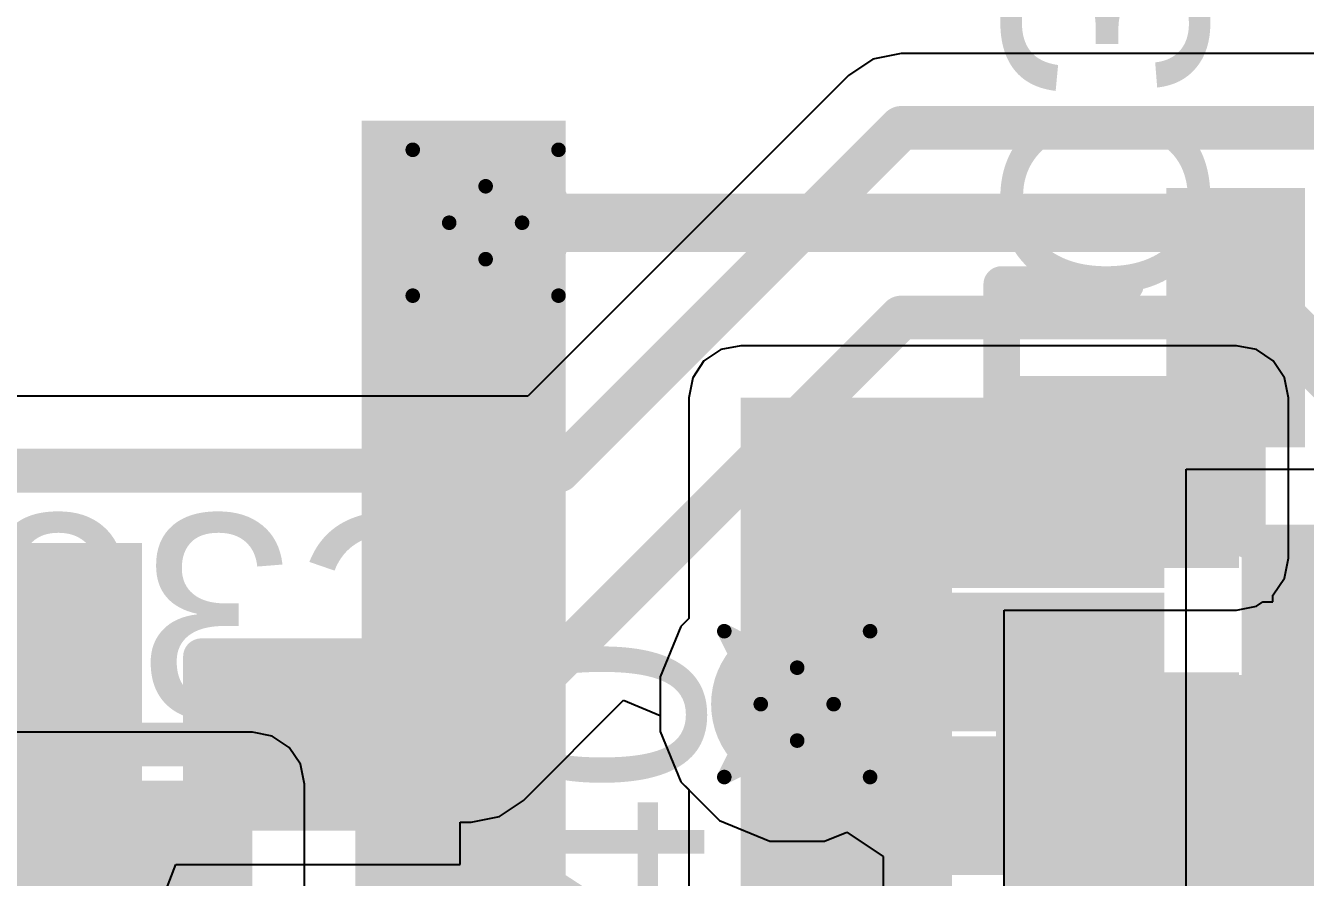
# Model space of a CAD drawing. Header units: inches. Extents: x -8 to 384, y -12 to 64.
# Drawn here: x 3.858 to 8.317, y 21.266 to 24.232 of the extents above; entities that cross this region are included whole.
import ezdxf

# ---------------------------------------------------------------- set-up
doc = ezdxf.new("R2010")
doc.units = ezdxf.units.IN
for name, color, linetype in [('Board_outline', 216, 'Continuous'), ('Bottom Layer', 5, 'Continuous'), ('Bottom Overlay', 54, 'Continuous'), ('Bottom Paste', 16, 'Continuous'), ('Bottom Solder', 6, 'Continuous'), ('Drill Drawing', 1, 'Continuous'), ('Top Layer', 1, 'Continuous'), ('Top Overlay', 2, 'Continuous'), ('Top Paste', 8, 'Continuous'), ('Top Solder', 216, 'Continuous'), ('Via Holes', 16, 'Continuous')]:
    doc.layers.add(name, color=color, linetype=linetype)
doc.styles.add('Arial', font='', dxfattribs={"height": 0.2})
doc.styles.get('Arial').set_extended_font_data('Arial')

# ---------------------------------------------------------------- blocks, each defined once
blk = doc.blocks.new('XC32M4_32_000_F12NLDT_7')
at = {"layer": 'Top Layer'}
for points in [[(-1.8, 1.45), (-0.5, 1.45), (-0.5, 0.25), (-1.8, 0.25)], [(0.5, 1.45), (1.8, 1.45), (1.8, 0.25), (0.5, 0.25)], [(-1.8, -0.25), (-0.5, -0.25), (-0.5, -1.45), (-1.8, -1.45)], [(0.5, -0.25), (1.8, -0.25), (1.8, -1.45), (0.5, -1.45)]]:
    blk.add_hatch(color=1, dxfattribs=at).paths.add_polyline_path(points)
at = {"layer": 'Top Paste'}
for points in [[(-1.8, 1.45), (-0.5, 1.45), (-0.5, 0.25), (-1.8, 0.25)], [(0.5, 1.45), (1.8, 1.45), (1.8, 0.25), (0.5, 0.25)], [(-1.8, -0.25), (-0.5, -0.25), (-0.5, -1.45), (-1.8, -1.45)], [(0.5, -0.25), (1.8, -0.25), (1.8, -1.45), (0.5, -1.45)]]:
    blk.add_hatch(color=8, dxfattribs=at).paths.add_polyline_path(points)
at = {"layer": 'Top Solder'}
for points in [[(-1.9016, 1.5516), (-0.3984, 1.5516), (-0.3984, 0.1484), (-1.9016, 0.1484)], [(0.3984, 1.5516), (1.9016, 1.5516), (1.9016, 0.1484), (0.3984, 0.1484)], [(-1.9016, -0.1484), (-0.3984, -0.1484), (-0.3984, -1.5516), (-1.9016, -1.5516)], [(0.3984, -0.1484), (1.9016, -0.1484), (1.9016, -1.5516), (0.3984, -1.5516)]]:
    blk.add_hatch(color=216, dxfattribs=at).paths.add_polyline_path(points)
at = {"layer": 'Top Overlay'}
for points in [[(-0.2024, 1.2954, 0.127, 0.127, 0), (0.204, 1.2954, 0.127, 0.127, 0)], [(-1.6502, -0.0508, 0.127, 0.127, 0), (-1.6502, 0.0762, 0.127, 0.127, 0)], [(1.6264, -0.0508, 0.127, 0.127, 0), (1.6264, 0.0762, 0.127, 0.127, 0)], [(-0.2024, -1.2954, 0.127, 0.127, 0), (0.204, -1.2954, 0.127, 0.127, 0)]]:
    blk.add_lwpolyline(points, format="xyseb", dxfattribs=at)
for points in [[(-0.2341, 1.2954, 0.0635, 0.0635, 1), (-0.1706, 1.2954, 0.0635, 0.0635, 1)], [(0.1723, 1.2954, 0.0635, 0.0635, 1), (0.2358, 1.2954, 0.0635, 0.0635, 1)], [(-1.6819, 0.0762, 0.0635, 0.0635, 1), (-1.6184, 0.0762, 0.0635, 0.0635, 1)], [(1.5947, 0.0762, 0.0635, 0.0635, 1), (1.6582, 0.0762, 0.0635, 0.0635, 1)], [(-1.6819, -0.0508, 0.0635, 0.0635, 1), (-1.6184, -0.0508, 0.0635, 0.0635, 1)], [(1.5947, -0.0508, 0.0635, 0.0635, 1), (1.6582, -0.0508, 0.0635, 0.0635, 1)], [(-2.0566, -0.9906, 0.254, 0.254, 1), (-2.1582, -0.9906, 0.254, 0.254, 1)], [(-2.2217, -0.9906, 0.127, 0.127, 1), (-2.0947, -0.9906, 0.127, 0.127, 1)], [(-2.1201, -0.9906, 0.127, 0.127, 1), (-1.9931, -0.9906, 0.127, 0.127, 1)], [(-0.2341, -1.2954, 0.0635, 0.0635, 1), (-0.1706, -1.2954, 0.0635, 0.0635, 1)], [(0.1723, -1.2954, 0.0635, 0.0635, 1), (0.2358, -1.2954, 0.0635, 0.0635, 1)]]:
    blk.add_lwpolyline(points, format="xyseb", close=True, dxfattribs=at)
blk = doc.blocks.new('C___0402_22')
at = {"layer": 'Top Layer'}
for points in [[(-0.6985, -0.3175), (-0.6985, 0.3175), (-0.2413, 0.3175), (-0.2413, -0.3175)], [(0.2413, -0.3175), (0.2413, 0.3175), (0.6985, 0.3175), (0.6985, -0.3175)]]:
    blk.add_hatch(color=1, dxfattribs=at).paths.add_polyline_path(points)
at = {"layer": 'Top Paste'}
for points in [[(-0.6985, -0.3175), (-0.6985, 0.3175), (-0.2413, 0.3175), (-0.2413, -0.3175)], [(0.2413, -0.3175), (0.2413, 0.3175), (0.6985, 0.3175), (0.6985, -0.3175)]]:
    blk.add_hatch(color=8, dxfattribs=at).paths.add_polyline_path(points)
at = {"layer": 'Top Solder'}
for points in [[(-0.7585, -0.3775), (-0.7585, 0.3775), (-0.1813, 0.3775), (-0.1813, -0.3775)], [(0.1813, -0.3775), (0.1813, 0.3775), (0.7585, 0.3775), (0.7585, -0.3775)]]:
    blk.add_hatch(color=216, dxfattribs=at).paths.add_polyline_path(points)
at = {"layer": 'Top Overlay'}
for points in [[(-0.7874, 0.4064, 0.127, 0.127, 0), (-0.2794, 0.4064, 0.127, 0.127, 0)], [(-0.7874, 0.4064, 0.127, 0.127, 0), (-0.7874, -0.4064, 0.127, 0.127, 0)], [(0.2794, 0.4064, 0.127, 0.127, 0), (0.7874, 0.4064, 0.127, 0.127, 0)], [(0.7874, 0.4064, 0.127, 0.127, 0), (0.7874, -0.4064, 0.127, 0.127, 0)], [(-0.7874, -0.4064, 0.127, 0.127, 0), (-0.2794, -0.4064, 0.127, 0.127, 0)], [(0.2794, -0.4064, 0.127, 0.127, 0), (0.7874, -0.4064, 0.127, 0.127, 0)]]:
    blk.add_lwpolyline(points, format="xyseb", dxfattribs=at)
for points in [[(-0.8191, 0.4064, 0.0635, 0.0635, 1), (-0.7556, 0.4064, 0.0635, 0.0635, 1)], [(-0.8191, 0.4064, 0.0635, 0.0635, 1), (-0.7556, 0.4064, 0.0635, 0.0635, 1)], [(-0.3111, 0.4064, 0.0635, 0.0635, 1), (-0.2477, 0.4064, 0.0635, 0.0635, 1)], [(0.2477, 0.4064, 0.0635, 0.0635, 1), (0.3111, 0.4064, 0.0635, 0.0635, 1)], [(0.7556, 0.4064, 0.0635, 0.0635, 1), (0.8191, 0.4064, 0.0635, 0.0635, 1)], [(0.7556, 0.4064, 0.0635, 0.0635, 1), (0.8191, 0.4064, 0.0635, 0.0635, 1)], [(-0.8191, -0.4064, 0.0635, 0.0635, 1), (-0.7556, -0.4064, 0.0635, 0.0635, 1)], [(-0.8191, -0.4064, 0.0635, 0.0635, 1), (-0.7556, -0.4064, 0.0635, 0.0635, 1)], [(-0.3111, -0.4064, 0.0635, 0.0635, 1), (-0.2477, -0.4064, 0.0635, 0.0635, 1)], [(0.2477, -0.4064, 0.0635, 0.0635, 1), (0.3111, -0.4064, 0.0635, 0.0635, 1)], [(0.7556, -0.4064, 0.0635, 0.0635, 1), (0.8191, -0.4064, 0.0635, 0.0635, 1)], [(0.7556, -0.4064, 0.0635, 0.0635, 1), (0.8191, -0.4064, 0.0635, 0.0635, 1)]]:
    blk.add_lwpolyline(points, format="xyseb", close=True, dxfattribs=at)
blk = doc.blocks.new('C___0402_B_32')
at = {"layer": 'Bottom Layer'}
for points in [[(-0.2413, 0.3175), (-0.2413, -0.3175), (-0.6985, -0.3175), (-0.6985, 0.3175)], [(0.6985, 0.3175), (0.6985, -0.3175), (0.2413, -0.3175), (0.2413, 0.3175)]]:
    blk.add_hatch(color=5, dxfattribs=at).paths.add_polyline_path(points)
at = {"layer": 'Bottom Paste'}
for points in [[(-0.2413, 0.3175), (-0.2413, -0.3175), (-0.6985, -0.3175), (-0.6985, 0.3175)], [(0.6985, 0.3175), (0.6985, -0.3175), (0.2413, -0.3175), (0.2413, 0.3175)]]:
    blk.add_hatch(color=16, dxfattribs=at).paths.add_polyline_path(points)
at = {"layer": 'Bottom Solder'}
for points in [[(-0.1813, 0.3775), (-0.1813, -0.3775), (-0.7585, -0.3775), (-0.7585, 0.3775)], [(0.7585, 0.3775), (0.7585, -0.3775), (0.1813, -0.3775), (0.1813, 0.3775)]]:
    blk.add_hatch(color=6, dxfattribs=at).paths.add_polyline_path(points)
at = {"layer": 'Bottom Overlay'}
for points in [[(-0.7874, -0.4064, 0.127, 0.127, 0), (-0.7874, 0.4064, 0.127, 0.127, 0)], [(-0.7874, 0.4064, 0.127, 0.127, 0), (-0.2794, 0.4064, 0.127, 0.127, 0)], [(0.2794, 0.4064, 0.127, 0.127, 0), (0.7874, 0.4064, 0.127, 0.127, 0)], [(0.7874, -0.4064, 0.127, 0.127, 0), (0.7874, 0.4064, 0.127, 0.127, 0)], [(-0.7874, -0.4064, 0.127, 0.127, 0), (-0.2794, -0.4064, 0.127, 0.127, 0)], [(0.2794, -0.4064, 0.127, 0.127, 0), (0.7874, -0.4064, 0.127, 0.127, 0)]]:
    blk.add_lwpolyline(points, format="xyseb", dxfattribs=at)
for points in [[(-0.8191, 0.4064, 0.0635, 0.0635, 1), (-0.7556, 0.4064, 0.0635, 0.0635, 1)], [(-0.8191, 0.4064, 0.0635, 0.0635, 1), (-0.7556, 0.4064, 0.0635, 0.0635, 1)], [(-0.3111, 0.4064, 0.0635, 0.0635, 1), (-0.2477, 0.4064, 0.0635, 0.0635, 1)], [(0.2477, 0.4064, 0.0635, 0.0635, 1), (0.3111, 0.4064, 0.0635, 0.0635, 1)], [(0.7556, 0.4064, 0.0635, 0.0635, 1), (0.8191, 0.4064, 0.0635, 0.0635, 1)], [(0.7556, 0.4064, 0.0635, 0.0635, 1), (0.8191, 0.4064, 0.0635, 0.0635, 1)], [(-0.8191, -0.4064, 0.0635, 0.0635, 1), (-0.7556, -0.4064, 0.0635, 0.0635, 1)], [(-0.8191, -0.4064, 0.0635, 0.0635, 1), (-0.7556, -0.4064, 0.0635, 0.0635, 1)], [(-0.3111, -0.4064, 0.0635, 0.0635, 1), (-0.2477, -0.4064, 0.0635, 0.0635, 1)], [(0.2477, -0.4064, 0.0635, 0.0635, 1), (0.3111, -0.4064, 0.0635, 0.0635, 1)], [(0.7556, -0.4064, 0.0635, 0.0635, 1), (0.8191, -0.4064, 0.0635, 0.0635, 1)], [(0.7556, -0.4064, 0.0635, 0.0635, 1), (0.8191, -0.4064, 0.0635, 0.0635, 1)]]:
    blk.add_lwpolyline(points, format="xyseb", close=True, dxfattribs=at)
blk = doc.blocks.new('32_QFN_44')
at = {"layer": 'Top Layer'}
for points in [[(0.8901, 2.1001), (0.6101, 2.1001), (0.6101, 2.8001), (0.8901, 2.8001)], [(1.3899, 2.1001), (1.1099, 2.1001), (1.1099, 2.8001), (1.3899, 2.8001)], [(1.8901, 2.1001), (1.6101, 2.1001), (1.6101, 2.8001), (1.8901, 2.8001)], [(2.1001, 1.6101), (2.1001, 1.8901), (2.8001, 1.8901), (2.8001, 1.6101)], [(1.627, -1.627), (-1.627, -1.627), (-1.627, 1.627), (1.627, 1.627)]]:
    blk.add_hatch(color=1, dxfattribs=at).paths.add_polyline_path(points)
at = {"layer": 'Top Paste'}
for points in [[(0.8901, 2.1001), (0.6101, 2.1001), (0.6101, 2.8001), (0.8901, 2.8001)], [(1.3899, 2.1001), (1.1099, 2.1001), (1.1099, 2.8001), (1.3899, 2.8001)], [(1.8901, 2.1001), (1.6101, 2.1001), (1.6101, 2.8001), (1.8901, 2.8001)], [(2.1001, 1.6101), (2.1001, 1.8901), (2.8001, 1.8901), (2.8001, 1.6101)], [(1.627, -1.627), (-1.627, -1.627), (-1.627, 1.627), (1.627, 1.627)]]:
    blk.add_hatch(color=8, dxfattribs=at).paths.add_polyline_path(points)
at = {"layer": 'Top Solder'}
for points in [[(0.9917, 1.9985), (0.5085, 1.9985), (0.5085, 2.9017), (0.9917, 2.9017)], [(1.4915, 1.9985), (1.0083, 1.9985), (1.0083, 2.9017), (1.4915, 2.9017)], [(1.9917, 1.9985), (1.5085, 1.9985), (1.5085, 2.9017), (1.9917, 2.9017)], [(1.9985, 1.5085), (1.9985, 1.9917), (2.9017, 1.9917), (2.9017, 1.5085)], [(1.7286, -1.7286), (-1.7286, -1.7286), (-1.7286, 1.7286), (1.7286, 1.7286)]]:
    blk.add_hatch(color=216, dxfattribs=at).paths.add_polyline_path(points)
at = {"layer": 'Top Overlay'}
for points in [[(2.1336, 2.5654, 0.127, 0.127, 0), (2.5654, 2.5654, 0.127, 0.127, 0)], [(2.5654, 2.5654, 0.127, 0.127, 0), (2.5654, 2.1336, 0.127, 0.127, 0)]]:
    blk.add_lwpolyline(points, format="xyseb", dxfattribs=at)
for points in [[(2.1019, 2.5654, 0.0635, 0.0635, 1), (2.1654, 2.5654, 0.0635, 0.0635, 1)], [(2.5337, 2.5654, 0.0635, 0.0635, 1), (2.5972, 2.5654, 0.0635, 0.0635, 1)], [(2.5337, 2.5654, 0.0635, 0.0635, 1), (2.5972, 2.5654, 0.0635, 0.0635, 1)], [(2.5337, 2.1336, 0.0635, 0.0635, 1), (2.5972, 2.1336, 0.0635, 0.0635, 1)]]:
    blk.add_lwpolyline(points, format="xyseb", close=True, dxfattribs=at)
blk = doc.blocks.new('C___0402_B_83')
at = {"layer": 'Bottom Layer'}
for points in [[(-0.2413, 0.3175), (-0.2413, -0.3175), (-0.6985, -0.3175), (-0.6985, 0.3175)], [(0.6985, 0.3175), (0.6985, -0.3175), (0.2413, -0.3175), (0.2413, 0.3175)]]:
    blk.add_hatch(color=5, dxfattribs=at).paths.add_polyline_path(points)
at = {"layer": 'Bottom Paste'}
for points in [[(-0.2413, 0.3175), (-0.2413, -0.3175), (-0.6985, -0.3175), (-0.6985, 0.3175)], [(0.6985, 0.3175), (0.6985, -0.3175), (0.2413, -0.3175), (0.2413, 0.3175)]]:
    blk.add_hatch(color=16, dxfattribs=at).paths.add_polyline_path(points)
at = {"layer": 'Bottom Solder'}
for points in [[(-0.1813, 0.3775), (-0.1813, -0.3775), (-0.7585, -0.3775), (-0.7585, 0.3775)], [(0.7585, 0.3775), (0.7585, -0.3775), (0.1813, -0.3775), (0.1813, 0.3775)]]:
    blk.add_hatch(color=6, dxfattribs=at).paths.add_polyline_path(points)
at = {"layer": 'Bottom Overlay'}
for points in [[(-0.7874, -0.4064, 0.127, 0.127, 0), (-0.7874, 0.4064, 0.127, 0.127, 0)], [(-0.2794, 0.4064, 0.127, 0.127, 0), (-0.7874, 0.4064, 0.127, 0.127, 0)], [(0.7874, 0.4064, 0.127, 0.127, 0), (0.2794, 0.4064, 0.127, 0.127, 0)], [(0.7874, -0.4064, 0.127, 0.127, 0), (0.7874, 0.4064, 0.127, 0.127, 0)], [(-0.2794, -0.4064, 0.127, 0.127, 0), (-0.7874, -0.4064, 0.127, 0.127, 0)], [(0.7874, -0.4064, 0.127, 0.127, 0), (0.2794, -0.4064, 0.127, 0.127, 0)]]:
    blk.add_lwpolyline(points, format="xyseb", dxfattribs=at)
for points in [[(-0.8191, 0.4064, 0.0635, 0.0635, 1), (-0.7556, 0.4064, 0.0635, 0.0635, 1)], [(-0.8191, 0.4064, 0.0635, 0.0635, 1), (-0.7556, 0.4064, 0.0635, 0.0635, 1)], [(-0.3111, 0.4064, 0.0635, 0.0635, 1), (-0.2477, 0.4064, 0.0635, 0.0635, 1)], [(0.2477, 0.4064, 0.0635, 0.0635, 1), (0.3111, 0.4064, 0.0635, 0.0635, 1)], [(0.7556, 0.4064, 0.0635, 0.0635, 1), (0.8191, 0.4064, 0.0635, 0.0635, 1)], [(0.7556, 0.4064, 0.0635, 0.0635, 1), (0.8191, 0.4064, 0.0635, 0.0635, 1)], [(-0.8191, -0.4064, 0.0635, 0.0635, 1), (-0.7556, -0.4064, 0.0635, 0.0635, 1)], [(-0.8191, -0.4064, 0.0635, 0.0635, 1), (-0.7556, -0.4064, 0.0635, 0.0635, 1)], [(-0.3111, -0.4064, 0.0635, 0.0635, 1), (-0.2477, -0.4064, 0.0635, 0.0635, 1)], [(0.2477, -0.4064, 0.0635, 0.0635, 1), (0.3111, -0.4064, 0.0635, 0.0635, 1)], [(0.7556, -0.4064, 0.0635, 0.0635, 1), (0.8191, -0.4064, 0.0635, 0.0635, 1)], [(0.7556, -0.4064, 0.0635, 0.0635, 1), (0.8191, -0.4064, 0.0635, 0.0635, 1)]]:
    blk.add_lwpolyline(points, format="xyseb", close=True, dxfattribs=at)

msp = doc.modelspace()

# ---------------------------------------------------------------- hatches: boundary and pattern name
at = {"layer": 'Bottom Layer'}
for points in [[(5.0292, 20.7518), (5.7404, 20.7518), (5.7404, 23.9014), (5.0292, 23.9014)], [(6.35, 17.9832), (7.0866, 17.9832), (7.0866, 22.9362), (6.35, 22.9362)], [(6.6294, 22.3774), (8.0772, 22.3774), (8.0772, 22.9362), (6.6294, 22.9362)], [(7.2644, 19.1262), (11.7094, 19.1262), (11.7094, 21.971), (7.2644, 21.971)], [(1.9558, 20.2184), (4.6482, 20.2184), (4.6482, 21.59), (1.9558, 21.59)]]:
    msp.add_hatch(color=5, dxfattribs=at).paths.add_polyline_path(points)
h = msp.add_hatch(color=5, dxfattribs=at)
edge = h.paths.add_edge_path()
edge.add_arc((5.461, 23.5458), 0.3, 0, 360)
h = msp.add_hatch(color=5, dxfattribs=at)
edge = h.paths.add_edge_path()
edge.add_arc((6.5466, 21.869), 0.3, 0, 360)
at = {"layer": 'Top Layer'}
h = msp.add_hatch(color=1, dxfattribs=at)
edge = h.paths.add_edge_path()
edge.add_arc((5.461, 23.5458), 0.3, 0, 360)
h = msp.add_hatch(color=1, dxfattribs=at)
edge = h.paths.add_edge_path()
edge.add_arc((6.5466, 21.869), 0.3, 0, 360)
at = {"layer": 'Via Holes'}
h = msp.add_hatch(color=7, dxfattribs=at)
edge = h.paths.add_edge_path()
edge.add_arc((5.461, 23.5458), 0.15, 0, 360)
h = msp.add_hatch(color=7, dxfattribs=at)
edge = h.paths.add_edge_path()
edge.add_arc((6.5466, 21.869), 0.15, 0, 360)

# ---------------------------------------------------------------- linework, layer by layer
at = {"layer": 'Board_outline'}
msp.add_lwpolyline([(37.5368, 13.3604, 0.254, 0.254, 1), (-7.4632, 13.3604, 0.254, 0.254, 1)], format="xyseb", close=True, dxfattribs=at)
at = {"layer": 'Bottom Layer'}
for p, q in [((6.2806, 23.1037), (6.2218, 23.0644)), ((6.35, 23.1175), (6.2806, 23.1037)), ((8.0772, 23.1175), (6.35, 23.1175)), ((8.1466, 23.1037), (8.0772, 23.1175)), ((8.2054, 23.0644), (8.1466, 23.1037)), ((6.2218, 23.0644), (6.1825, 23.0056)), ((8.2447, 23.0056), (8.2054, 23.0644)), ((6.1825, 23.0056), (6.1687, 22.9362)), ((8.2585, 22.9362), (8.2447, 23.0056)), ((6.1687, 22.9362), (6.1687, 22.1668)), ((8.2585, 22.3774), (8.2585, 22.9362)), ((8.2447, 22.308), (8.2585, 22.3774)), ((8.2054, 22.2492), (8.2447, 22.308)), ((8.0772, 22.1961), (8.1466, 22.2099)), ((8.1466, 22.2099), (8.1691, 22.225)), ((8.1691, 22.225), (8.2042, 22.225)), ((8.2042, 22.2484), (8.2054, 22.2492)), ((8.2042, 22.225), (8.2042, 22.2484)), ((6.1687, 22.1668), (6.1416, 22.1396)), ((7.2679, 19.0789), (7.2679, 22.1961)), ((7.2679, 22.1961), (8.0772, 22.1961)), ((6.1416, 22.1396), (6.0688, 21.964)), ((6.0688, 21.964), (6.0688, 21.7739)), ((4.6482, 21.7713), (1.9558, 21.7713)), ((4.7176, 21.7575), (4.6482, 21.7713)), ((6.0688, 21.7739), (6.1416, 21.5983)), ((4.7764, 21.7182), (4.7176, 21.7575)), ((4.8157, 21.6594), (4.7764, 21.7182)), ((4.8295, 21.59), (4.8157, 21.6594)), ((4.8295, 20.7075), (4.8295, 21.59)), ((6.1416, 21.5983), (6.1687, 21.5712)), ((6.1687, 21.5712), (6.1687, 20.8278))]:
    msp.add_line(p, q, dxfattribs=at)
for points in [[(5.461, 23.5458, 0.2032, 0.2032, 0), (7.882, 23.5458, 0.2032, 0.2032, 0)], [(7.882, 23.5458, 0.2032, 0.2032, 0), (8.509, 22.9188, 0.2032, 0.2032, 0)], [(6.5466, 21.869, 0.2032, 0.2032, 0), (6.5786, 21.869, 0.2032, 0.2032, 0)], [(6.5786, 21.844, 0.2032, 0.2032, 0), (6.5786, 21.869, 0.2032, 0.2032, 0)], [(6.5786, 21.844, 0.2032, 0.2032, 0), (6.6802, 21.7424, 0.2032, 0.2032, 0)]]:
    msp.add_lwpolyline(points, format="xyseb", dxfattribs=at)
for points in [[(5.4102, 23.5458, 0.1016, 0.1016, 1), (5.5118, 23.5458, 0.1016, 0.1016, 1)], [(7.8312, 23.5458, 0.1016, 0.1016, 1), (7.9328, 23.5458, 0.1016, 0.1016, 1)], [(7.8312, 23.5458, 0.1016, 0.1016, 1), (7.9328, 23.5458, 0.1016, 0.1016, 1)], [(6.4958, 21.869, 0.1016, 0.1016, 1), (6.5974, 21.869, 0.1016, 0.1016, 1)], [(6.5278, 21.869, 0.1016, 0.1016, 1), (6.6294, 21.869, 0.1016, 0.1016, 1)], [(6.5278, 21.869, 0.1016, 0.1016, 1), (6.6294, 21.869, 0.1016, 0.1016, 1)], [(6.5278, 21.844, 0.1016, 0.1016, 1), (6.6294, 21.844, 0.1016, 0.1016, 1)], [(6.5278, 21.844, 0.1016, 0.1016, 1), (6.6294, 21.844, 0.1016, 0.1016, 1)], [(6.6294, 21.7424, 0.1016, 0.1016, 1), (6.731, 21.7424, 0.1016, 0.1016, 1)]]:
    msp.add_lwpolyline(points, format="xyseb", close=True, dxfattribs=at)
at = {"layer": 'Drill Drawing'}
for points in [[(5.207, 23.7998, 0.0508, 0.0508, 0), (5.461, 23.6728, 0.0508, 0.0508, 0)], [(5.207, 23.7998, 0.0508, 0.0508, 0), (5.334, 23.5458, 0.0508, 0.0508, 0)], [(5.461, 23.6728, 0.0508, 0.0508, 0), (5.715, 23.7998, 0.0508, 0.0508, 0)], [(5.588, 23.5458, 0.0508, 0.0508, 0), (5.715, 23.7998, 0.0508, 0.0508, 0)], [(5.207, 23.2918, 0.0508, 0.0508, 0), (5.334, 23.5458, 0.0508, 0.0508, 0)], [(5.588, 23.5458, 0.0508, 0.0508, 0), (5.715, 23.2918, 0.0508, 0.0508, 0)], [(5.207, 23.2918, 0.0508, 0.0508, 0), (5.461, 23.4188, 0.0508, 0.0508, 0)], [(5.461, 23.4188, 0.0508, 0.0508, 0), (5.715, 23.2918, 0.0508, 0.0508, 0)], [(6.2926, 22.123, 0.0508, 0.0508, 0), (6.5466, 21.996, 0.0508, 0.0508, 0)], [(6.2926, 22.123, 0.0508, 0.0508, 0), (6.4196, 21.869, 0.0508, 0.0508, 0)], [(6.5466, 21.996, 0.0508, 0.0508, 0), (6.8006, 22.123, 0.0508, 0.0508, 0)], [(6.6736, 21.869, 0.0508, 0.0508, 0), (6.8006, 22.123, 0.0508, 0.0508, 0)], [(6.2926, 21.615, 0.0508, 0.0508, 0), (6.4196, 21.869, 0.0508, 0.0508, 0)], [(6.6736, 21.869, 0.0508, 0.0508, 0), (6.8006, 21.615, 0.0508, 0.0508, 0)], [(6.2926, 21.615, 0.0508, 0.0508, 0), (6.5466, 21.742, 0.0508, 0.0508, 0)], [(6.5466, 21.742, 0.0508, 0.0508, 0), (6.8006, 21.615, 0.0508, 0.0508, 0)]]:
    msp.add_lwpolyline(points, format="xyseb", dxfattribs=at)
for points in [[(5.1943, 23.7998, 0.0254, 0.0254, 1), (5.2197, 23.7998, 0.0254, 0.0254, 1)], [(5.1943, 23.7998, 0.0254, 0.0254, 1), (5.2197, 23.7998, 0.0254, 0.0254, 1)], [(5.7023, 23.7998, 0.0254, 0.0254, 1), (5.7277, 23.7998, 0.0254, 0.0254, 1)], [(5.7023, 23.7998, 0.0254, 0.0254, 1), (5.7277, 23.7998, 0.0254, 0.0254, 1)], [(5.4483, 23.6728, 0.0254, 0.0254, 1), (5.4737, 23.6728, 0.0254, 0.0254, 1)], [(5.4483, 23.6728, 0.0254, 0.0254, 1), (5.4737, 23.6728, 0.0254, 0.0254, 1)], [(5.3213, 23.5458, 0.0254, 0.0254, 1), (5.3467, 23.5458, 0.0254, 0.0254, 1)], [(5.3213, 23.5458, 0.0254, 0.0254, 1), (5.3467, 23.5458, 0.0254, 0.0254, 1)], [(5.5753, 23.5458, 0.0254, 0.0254, 1), (5.6007, 23.5458, 0.0254, 0.0254, 1)], [(5.5753, 23.5458, 0.0254, 0.0254, 1), (5.6007, 23.5458, 0.0254, 0.0254, 1)], [(5.4483, 23.4188, 0.0254, 0.0254, 1), (5.4737, 23.4188, 0.0254, 0.0254, 1)], [(5.4483, 23.4188, 0.0254, 0.0254, 1), (5.4737, 23.4188, 0.0254, 0.0254, 1)], [(5.1943, 23.2918, 0.0254, 0.0254, 1), (5.2197, 23.2918, 0.0254, 0.0254, 1)], [(5.1943, 23.2918, 0.0254, 0.0254, 1), (5.2197, 23.2918, 0.0254, 0.0254, 1)], [(5.7023, 23.2918, 0.0254, 0.0254, 1), (5.7277, 23.2918, 0.0254, 0.0254, 1)], [(5.7023, 23.2918, 0.0254, 0.0254, 1), (5.7277, 23.2918, 0.0254, 0.0254, 1)], [(6.2799, 22.123, 0.0254, 0.0254, 1), (6.3053, 22.123, 0.0254, 0.0254, 1)], [(6.2799, 22.123, 0.0254, 0.0254, 1), (6.3053, 22.123, 0.0254, 0.0254, 1)], [(6.7879, 22.123, 0.0254, 0.0254, 1), (6.8133, 22.123, 0.0254, 0.0254, 1)], [(6.7879, 22.123, 0.0254, 0.0254, 1), (6.8133, 22.123, 0.0254, 0.0254, 1)], [(6.5339, 21.996, 0.0254, 0.0254, 1), (6.5593, 21.996, 0.0254, 0.0254, 1)], [(6.5339, 21.996, 0.0254, 0.0254, 1), (6.5593, 21.996, 0.0254, 0.0254, 1)], [(6.4069, 21.869, 0.0254, 0.0254, 1), (6.4323, 21.869, 0.0254, 0.0254, 1)], [(6.4069, 21.869, 0.0254, 0.0254, 1), (6.4323, 21.869, 0.0254, 0.0254, 1)], [(6.6609, 21.869, 0.0254, 0.0254, 1), (6.6863, 21.869, 0.0254, 0.0254, 1)], [(6.6609, 21.869, 0.0254, 0.0254, 1), (6.6863, 21.869, 0.0254, 0.0254, 1)], [(6.5339, 21.742, 0.0254, 0.0254, 1), (6.5593, 21.742, 0.0254, 0.0254, 1)], [(6.5339, 21.742, 0.0254, 0.0254, 1), (6.5593, 21.742, 0.0254, 0.0254, 1)], [(6.2799, 21.615, 0.0254, 0.0254, 1), (6.3053, 21.615, 0.0254, 0.0254, 1)], [(6.2799, 21.615, 0.0254, 0.0254, 1), (6.3053, 21.615, 0.0254, 0.0254, 1)], [(6.7879, 21.615, 0.0254, 0.0254, 1), (6.8133, 21.615, 0.0254, 0.0254, 1)], [(6.7879, 21.615, 0.0254, 0.0254, 1), (6.8133, 21.615, 0.0254, 0.0254, 1)]]:
    msp.add_lwpolyline(points, format="xyseb", close=True, dxfattribs=at)
at = {"layer": 'Top Layer'}
for p, q in [((6.9088, 24.135), (6.8097, 24.1153)), ((8.3825, 24.135), (6.9088, 24.135)), ((6.8097, 24.1153), (6.7257, 24.0591)), ((6.7257, 24.0591), (5.6077, 22.9412)), ((5.6077, 22.9412), (-1.2192, 22.9412)), ((7.9022, 21.6977), (7.9022, 22.6878)), ((7.9022, 22.6878), (9.8923, 22.6878)), ((5.5933, 21.5339), (5.9418, 21.8824)), ((5.9418, 21.8824), (6.0688, 21.8298)), ((6.0688, 21.8298), (6.0688, 21.7739)), ((6.0688, 21.7739), (6.1416, 21.5983)), ((7.9022, 20.6977), (7.9022, 21.6977)), ((6.1416, 21.5983), (6.276, 21.4639)), ((5.5093, 21.4777), (5.5933, 21.5339)), ((5.3721, 21.3106), (5.3721, 21.458)), ((5.3721, 21.458), (5.4102, 21.458)), ((5.4102, 21.458), (5.5093, 21.4777)), ((6.276, 21.4639), (6.4516, 21.3912)), ((6.6417, 21.3912), (6.7196, 21.4234)), ((6.7196, 21.4234), (6.8466, 21.3386)), ((6.4516, 21.3912), (6.6417, 21.3912)), ((6.8466, 21.3386), (6.8466, 20.6977)), ((4.34, 21.2008), (4.3815, 21.3106)), ((4.3815, 21.3106), (5.3721, 21.3106))]:
    msp.add_line(p, q, dxfattribs=at)
for points in [[(5.715, 22.6822, 0.1524, 0.1524, 0), (6.9088, 23.876, 0.1524, 0.1524, 0)], [(6.9088, 23.876, 0.1524, 0.1524, 0), (8.4126, 23.876, 0.1524, 0.1524, 0)], [(5.4102, 21.717, 0.1524, 0.1524, 0), (6.9088, 23.2156, 0.1524, 0.1524, 0)], [(6.9088, 23.2156, 0.1524, 0.1524, 0), (8.0744, 23.2156, 0.1524, 0.1524, 0)], [(-1.2192, 22.6822, 0.1524, 0.1524, 0), (5.715, 22.6822, 0.1524, 0.1524, 0)], [(6.5466, 22.2803, 0.2032, 0.2032, 0), (6.7819, 22.5156, 0.2032, 0.2032, 0)], [(6.7819, 22.5156, 0.2032, 0.2032, 0), (7.3744, 22.5156, 0.2032, 0.2032, 0)], [(6.5466, 21.869, 0.2032, 0.2032, 0), (6.5466, 22.2803, 0.2032, 0.2032, 0)], [(3.5122, 21.7288, 0.1524, 0.1524, 0), (4.8768, 21.7288, 0.1524, 0.1524, 0)], [(4.8768, 21.717, 0.1524, 0.1524, 0), (5.4102, 21.717, 0.1524, 0.1524, 0)]]:
    msp.add_lwpolyline(points, format="xyseb", dxfattribs=at)
for points in [[(6.8707, 23.876, 0.0762, 0.0762, 1), (6.9469, 23.876, 0.0762, 0.0762, 1)], [(6.8707, 23.876, 0.0762, 0.0762, 1), (6.9469, 23.876, 0.0762, 0.0762, 1)], [(6.8707, 23.2156, 0.0762, 0.0762, 1), (6.9469, 23.2156, 0.0762, 0.0762, 1)], [(6.8707, 23.2156, 0.0762, 0.0762, 1), (6.9469, 23.2156, 0.0762, 0.0762, 1)], [(8.0363, 23.2156, 0.0762, 0.0762, 1), (8.1125, 23.2156, 0.0762, 0.0762, 1)], [(5.6769, 22.6822, 0.0762, 0.0762, 1), (5.7531, 22.6822, 0.0762, 0.0762, 1)], [(5.6769, 22.6822, 0.0762, 0.0762, 1), (5.7531, 22.6822, 0.0762, 0.0762, 1)], [(6.7311, 22.5156, 0.1016, 0.1016, 1), (6.8327, 22.5156, 0.1016, 0.1016, 1)], [(6.7311, 22.5156, 0.1016, 0.1016, 1), (6.8327, 22.5156, 0.1016, 0.1016, 1)], [(7.3236, 22.5156, 0.1016, 0.1016, 1), (7.4252, 22.5156, 0.1016, 0.1016, 1)], [(6.4958, 22.2803, 0.1016, 0.1016, 1), (6.5974, 22.2803, 0.1016, 0.1016, 1)], [(6.4958, 22.2803, 0.1016, 0.1016, 1), (6.5974, 22.2803, 0.1016, 0.1016, 1)], [(6.4958, 21.869, 0.1016, 0.1016, 1), (6.5974, 21.869, 0.1016, 0.1016, 1)], [(4.8387, 21.7288, 0.0762, 0.0762, 1), (4.9149, 21.7288, 0.0762, 0.0762, 1)], [(4.8387, 21.717, 0.0762, 0.0762, 1), (4.9149, 21.717, 0.0762, 0.0762, 1)], [(5.3721, 21.717, 0.0762, 0.0762, 1), (5.4483, 21.717, 0.0762, 0.0762, 1)], [(5.3721, 21.717, 0.0762, 0.0762, 1), (5.4483, 21.717, 0.0762, 0.0762, 1)]]:
    msp.add_lwpolyline(points, format="xyseb", close=True, dxfattribs=at)

# ---------------------------------------------------------------- block references
for name, p, rotation in [('32_QFN_44', (9.8245, 20.7655), 90), ('C___0402_B_83', (7.7089, 22.1615), 270), ('C___0402_22', (4.8768, 21.2471), 90)]:
    msp.add_blockref(name, p, dxfattribs=dict(rotation=rotation))
for name, p in [('XC32M4_32_000_F12NLDT_7', (2.3622, 20.8788)), ('C___0402_B_32', (4.826, 21.1328))]:
    msp.add_blockref(name, p)

# ---------------------------------------------------------------- texts
at = {"layer": 'Bottom Overlay', "style": 'Arial', "text_generation_flag": 2}
msp.add_text('C31', height=0.7112, rotation=270, dxfattribs=at).set_placement((7.2645, 23.2497))
msp.add_text('C32', height=0.7112, dxfattribs=at).set_placement((5.52, 21.8187))
at = {"layer": 'Top Overlay', "style": 'Arial'}
msp.add_text('C40', height=0.7112, rotation=90, dxfattribs=at).set_placement((6.2229, 20.2864))

doc.saveas('drawing.dxf')
